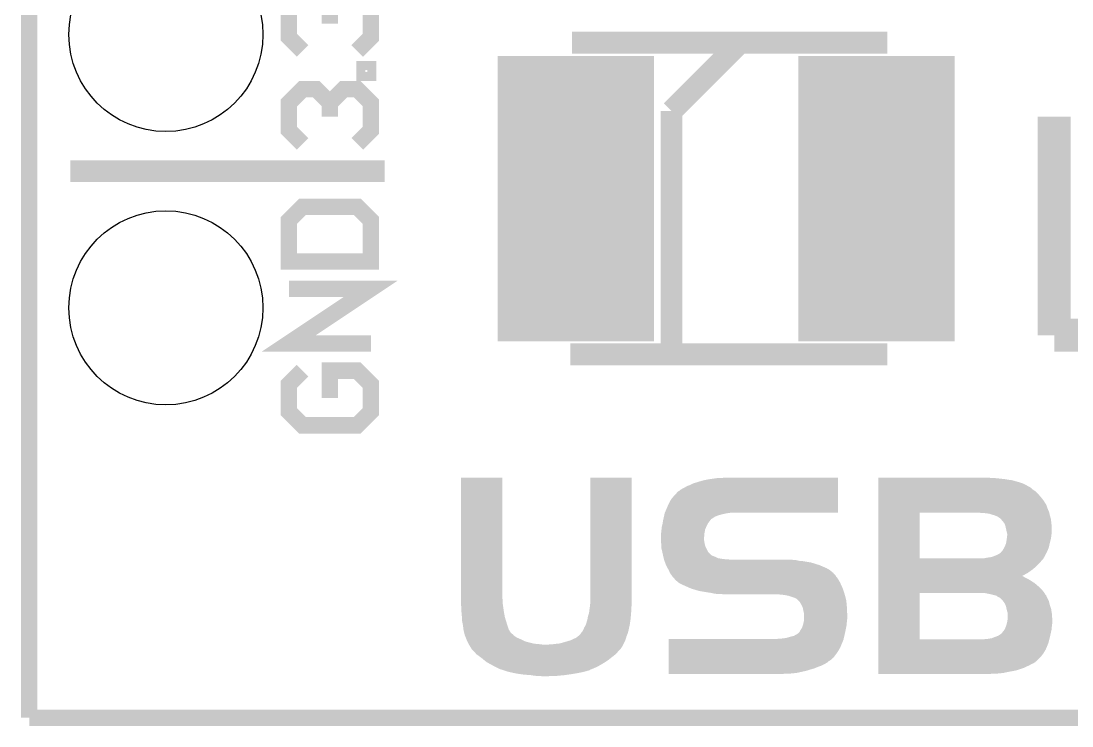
# Model space of a CAD drawing. Extents: x -1.3 to 24.2, y -3.9 to 32.8.
# Drawn here: x -1.35 to 8.42, y -3.89 to 2.67 of the extents above; entities that cross this region are included whole.
import ezdxf

# ---------------------------------------------------------------- set-up
doc = ezdxf.new("R2010")
doc.units = 0
doc.layers.get('0').update_dxf_attribs({"linetype": 'CONTINUOUS'})
for name, color, linetype in [('USB_SPI_CLICK_V101_GKO', 9, 'CONTINUOUS'), ('USB_SPI_CLICK_V101_GTO', 11, 'CONTINUOUS'), ('USB_SPI_CLICK_V101_GTS', 8, 'CONTINUOUS')]:
    doc.layers.add(name, color=color, linetype=linetype)

# ---------------------------------------------------------------- blocks, each defined once
blk = doc.blocks.new('RECTANGLE_88')
blk.add_solid([(0.72644, 1.32588), (0.72644, -1.32588), (-0.72644, 1.32588), (-0.72644, -1.32588)])
blk = doc.blocks.new('ROUND_94')
blk.add_circle((0, 0), 0.9017)

msp = doc.modelspace()

# ---------------------------------------------------------------- linework, layer by layer
at = {"layer": 'USB_SPI_CLICK_V101_GKO', "const_width": 0.1524}
for points in [[(-1.27, -3.81), (-1.27, 31.73984)], [(-1.27, -3.81), (21.59, -3.81), (24.13, -1.27)]]:
    msp.add_lwpolyline(points, dxfattribs=at)
at = {"layer": 'USB_SPI_CLICK_V101_GTO'}
for points, const_width in [([(1.27, 2.3876), (1.143, 2.5146), (1.143, 2.7686), (1.27, 2.8956), (1.397, 2.8956), (1.524, 2.7686), (1.524, 2.6416), (1.524, 2.7686), (1.651, 2.8956), (1.778, 2.8956), (1.905, 2.7686), (1.905, 2.5146), (1.778, 2.3876)], 0.1524), ([(3.77444, 2.4638), (6.7056, 2.4638)], 0.2032), ([(4.699, 1.8288), (5.334, 2.4638)], 0.2032), ([(1.905, 2.159), (1.82118, 2.159), (1.82118, 2.24282), (1.905, 2.24282), (1.905, 2.159)], 0.1016), ([(1.27, 1.524), (1.143, 1.651), (1.143, 1.905), (1.27, 2.032), (1.397, 2.032), (1.524, 1.905), (1.524, 1.778), (1.524, 1.905), (1.651, 2.032), (1.778, 2.032), (1.905, 1.905), (1.905, 1.651), (1.778, 1.524)], 0.1524), ([(4.699, -0.4318), (4.699, 1.8288)], 0.2032), ([(8.255, -0.254), (8.255, 1.778)], 0.3048), ([(-0.889, 1.27), (2.032, 1.27)], 0.2032), ([(1.143, 0.4318), (1.905, 0.4318), (1.905, 0.8128), (1.778, 0.9398), (1.27, 0.9398), (1.143, 0.8128), (1.143, 0.4318)], 0.1524), ([(1.905, -0.3302), (1.143, -0.3302), (1.905, 0.1778), (1.143, 0.1778)], 0.1524), ([(8.255, -0.254), (12.065, -0.254)], 0.3048), ([(3.7592, -0.4318), (6.7056, -0.4318)], 0.2032), ([(1.27, -0.5842), (1.143, -0.7112), (1.143, -0.9652), (1.27, -1.0922), (1.778, -1.0922), (1.905, -0.9652), (1.905, -0.7112), (1.778, -0.5842), (1.524, -0.5842), (1.524, -0.8382)], 0.1524)]:
    msp.add_lwpolyline(points, dxfattribs=dict(at, const_width=const_width))
for points in [[(2.7432, -2.69748), (2.74322, -1.577362), (3.12674, -2.69748), (3.12674, -1.577362)], [(2.74322, -1.577362), (2.743222, -1.57734), (3.12674, -1.577362), (2.743222, -1.57734)], [(3.94462, -2.68478), (3.94464, -1.577362), (4.32816, -2.68478), (4.32816, -1.577362)], [(3.94464, -1.577362), (3.944642, -1.57734), (4.32816, -1.577362), (3.944642, -1.57734)], [(4.818378, -1.67132), (4.84378, -1.65608), (6.245852, -1.67132), (6.245854, -1.65608)], [(4.84378, -1.65608), (4.87172, -1.64592), (6.245854, -1.65608), (6.245854, -1.64592)], [(4.87172, -1.64592), (4.902202, -1.630678), (6.245854, -1.64592), (6.245856, -1.630678)], [(4.902202, -1.630678), (4.93776, -1.62052), (6.245856, -1.630678), (6.245856, -1.62052)], [(4.93776, -1.62052), (4.9784, -1.60782), (6.245856, -1.62052), (6.245856, -1.60782)], [(4.9784, -1.60782), (5.02158, -1.59766), (6.245856, -1.60782), (6.245858, -1.59766)], [(5.02158, -1.59766), (5.0673, -1.59004), (6.245858, -1.59766), (6.245858, -1.59004)], [(5.0673, -1.59004), (5.12318, -1.58242), (6.245858, -1.59004), (6.245858, -1.58242)], [(5.12318, -1.58242), (5.17906, -1.57988), (6.245858, -1.58242), (6.245858, -1.57988)], [(5.17906, -1.57988), (5.236974, -1.577362), (6.245858, -1.57988), (6.24586, -1.577362)], [(5.236974, -1.577362), (5.23748, -1.57734), (6.24586, -1.577362), (5.23748, -1.57734)], [(6.6218, -1.57988), (6.621802, -1.57734), (7.6581, -1.57988), (7.62, -1.57734)], [(6.6218, -1.58242), (6.6218, -1.57988), (7.70636, -1.58242), (7.6581, -1.57988)], [(6.6218, -1.5875), (6.6218, -1.58242), (7.75462, -1.5875), (7.70636, -1.58242)], [(6.6218, -1.59258), (6.6218, -1.5875), (7.80034, -1.59258), (7.75462, -1.5875)], [(6.6218, -1.6002), (6.6218, -1.59258), (7.846062, -1.6002), (7.80034, -1.59258)], [(6.6218, -1.60274), (6.6218, -1.6002), (7.86384, -1.60274), (7.851142, -1.6002)], [(6.6218, -1.60782), (6.6218, -1.60274), (7.884158, -1.60782), (7.86384, -1.60274)], [(6.6218, -1.61544), (6.6218, -1.60782), (7.90956, -1.61544), (7.884158, -1.60782)], [(6.6218, -1.62306), (6.6218, -1.61544), (7.9375, -1.62306), (7.90956, -1.61544)], [(6.6218, -1.63322), (6.6218, -1.62306), (7.96544, -1.63322), (7.9375, -1.62306)], [(6.6218, -1.64846), (6.6218, -1.63322), (7.99592, -1.64846), (7.96544, -1.63322)], [(6.6218, -1.6637), (6.6218, -1.64846), (8.02386, -1.6637), (7.99592, -1.64846)], [(4.701542, -1.770378), (4.752342, -1.714496), (6.245846, -1.770378), (6.24585, -1.714496)], [(4.752342, -1.714496), (4.754886, -1.709418), (6.24585, -1.714496), (6.24585, -1.709418)], [(4.754886, -1.709418), (4.77012, -1.701798), (6.24585, -1.709418), (6.24585, -1.701798)], [(4.77012, -1.701798), (4.780282, -1.691638), (6.24585, -1.701798), (6.245852, -1.691638)], [(4.780282, -1.691638), (4.79806, -1.68148), (6.245852, -1.691638), (6.245852, -1.68148)], [(4.79806, -1.68148), (4.818378, -1.67132), (6.245852, -1.68148), (6.245852, -1.67132)], [(6.621798, -1.757678), (6.6218, -1.72974), (8.130538, -1.757678), (8.10514, -1.72974)], [(6.621798, -1.7907), (6.621798, -1.757678), (8.15594, -1.7907), (8.130538, -1.757678)], [(6.6218, -1.666242), (6.6218, -1.6637), (8.02894, -1.666242), (8.02386, -1.6637)], [(6.6218, -1.67386), (6.6218, -1.666242), (8.0391, -1.67386), (8.02894, -1.666242)], [(6.6218, -1.6891), (6.6218, -1.67386), (8.05688, -1.6891), (8.0391, -1.67386)], [(6.6218, -1.704342), (6.6218, -1.6891), (8.079742, -1.704342), (8.05688, -1.6891)], [(6.6218, -1.72974), (6.6218, -1.704342), (8.10514, -1.72974), (8.079742, -1.704342)], [(4.637678, -1.90246), (4.66598, -1.83642), (6.245838, -1.90246), (6.245842, -1.83642)], [(4.66598, -1.83642), (4.68122, -1.8034), (6.245842, -1.83642), (6.245844, -1.8034)], [(4.68122, -1.8034), (4.701542, -1.770378), (6.245844, -1.8034), (6.245846, -1.770378)], [(6.621798, -1.826262), (6.621798, -1.7907), (8.1788, -1.826262), (8.15594, -1.7907)], [(6.621798, -1.83134), (6.621798, -1.826262), (8.18134, -1.83134), (8.1788, -1.826262)], [(6.621798, -1.844038), (6.621798, -1.83134), (8.18642, -1.844038), (8.18134, -1.83134)], [(6.621798, -1.8669), (6.621798, -1.844038), (8.19404, -1.8669), (8.18642, -1.844038)], [(4.623646, -1.96088), (4.628162, -1.940562), (5.072378, -1.96088), (5.102858, -1.940562)], [(4.628162, -1.940562), (4.630984, -1.927862), (5.102858, -1.940562), (5.135878, -1.927862)], [(4.630984, -1.927862), (4.633242, -1.9177), (5.135878, -1.927862), (5.17398, -1.9177)], [(4.633242, -1.9177), (4.634936, -1.91008), (5.17398, -1.9177), (5.20954, -1.91008)], [(4.634936, -1.91008), (4.635502, -1.907538), (5.20954, -1.91008), (5.226062, -1.907538)], [(4.635502, -1.907538), (4.636588, -1.905), (5.226062, -1.907538), (5.24256, -1.905)], [(4.636588, -1.905), (4.637678, -1.90246), (5.24256, -1.905), (5.26796, -1.90246)], [(6.621792, -2.329158), (6.621798, -1.905), (7.00532, -2.329158), (7.005342, -1.905)], [(6.621798, -1.894842), (6.621798, -1.8669), (8.20674, -1.894842), (8.19404, -1.8669)], [(6.621798, -1.905), (6.621798, -1.894842), (8.209086, -1.905), (8.20674, -1.894842)], [(7.6073, -1.90754), (7.56412, -1.905), (8.209672, -1.90754), (8.209086, -1.905)], [(7.647942, -1.91262), (7.6073, -1.90754), (8.210844, -1.91262), (8.209672, -1.90754)], [(7.68096, -1.92278), (7.647942, -1.91262), (8.213188, -1.92278), (8.210844, -1.91262)], [(7.697896, -1.92786), (7.68096, -1.92278), (8.21436, -1.92786), (8.213188, -1.92278)], [(7.706362, -1.9304), (7.697896, -1.92786), (8.215086, -1.9304), (8.21436, -1.92786)], [(7.729222, -1.940562), (7.706362, -1.9304), (8.21799, -1.940562), (8.215086, -1.9304)], [(7.752082, -1.955802), (7.729222, -1.940562), (8.222344, -1.955802), (8.21799, -1.940562)], [(4.605866, -2.059942), (4.60756, -2.03962), (5.01142, -2.059942), (5.019886, -2.03962)], [(4.60756, -2.03962), (4.6101, -2.02946), (5.019886, -2.03962), (5.02412, -2.02946)], [(4.6101, -2.02946), (4.61518, -2.00914), (5.02412, -2.02946), (5.03428, -2.00914)], [(4.61518, -2.00914), (4.61596, -2.004062), (5.03428, -2.00914), (5.03682, -2.004062)], [(4.61596, -2.004062), (4.618696, -1.98628), (5.03682, -2.004062), (5.04952, -1.98628)], [(4.618696, -1.98628), (4.62026, -1.97612), (5.04952, -1.98628), (5.057648, -1.97612)], [(4.62026, -1.97612), (4.620824, -1.97358), (5.057648, -1.97612), (5.05968, -1.97358)], [(4.620824, -1.97358), (4.62308, -1.963424), (5.05968, -1.97358), (5.0673, -1.963424)], [(4.62308, -1.963424), (4.623646, -1.96088), (5.0673, -1.963424), (5.072378, -1.96088)], [(7.75462, -1.95834), (7.752082, -1.955802), (8.22307, -1.95834), (8.222344, -1.955802)], [(7.759138, -1.963422), (7.75462, -1.95834), (8.22452, -1.963422), (8.22307, -1.95834)], [(7.774938, -1.981198), (7.759138, -1.963422), (8.226496, -1.981198), (8.22452, -1.963422)], [(7.79272, -2.004062), (7.774938, -1.981198), (8.229036, -2.004062), (8.226496, -1.981198)], [(7.794568, -2.00914), (7.79272, -2.004062), (8.2296, -2.00914), (8.229036, -2.004062)], [(7.80288, -2.032002), (7.794568, -2.00914), (8.230872, -2.032002), (8.2296, -2.00914)], [(7.807452, -2.054858), (7.80288, -2.032002), (8.23214, -2.054858), (8.230872, -2.032002)], [(4.59994, -2.11074), (4.60121, -2.10058), (5.003164, -2.11074), (5.0038, -2.10058)], [(4.59994, -2.138682), (4.59994, -2.11074), (5.001418, -2.138682), (5.003164, -2.11074)], [(4.600074, -2.141218), (4.59994, -2.138682), (5.00126, -2.141218), (5.001418, -2.138682)], [(4.60101, -2.159), (4.600074, -2.141218), (5.00126, -2.159), (5.00126, -2.141218)], [(4.60121, -2.10058), (4.60502, -2.0701), (5.0038, -2.10058), (5.009514, -2.0701)], [(4.60502, -2.0701), (4.605866, -2.059942), (5.009514, -2.0701), (5.01142, -2.059942)], [(7.80796, -2.0574), (7.807452, -2.054858), (8.23214, -2.0574), (8.23214, -2.054858)], [(7.81304, -2.08026), (7.80796, -2.0574), (8.23214, -2.08026), (8.23214, -2.0574)], [(7.81812, -2.100582), (7.81304, -2.08026), (8.230292, -2.100582), (8.23214, -2.08026)], [(7.81304, -2.15646), (7.814626, -2.14376), (8.221344, -2.15646), (8.22452, -2.14376)], [(7.814626, -2.14376), (7.81812, -2.11582), (8.22452, -2.14376), (8.22851, -2.11582)], [(7.81812, -2.1082), (7.81812, -2.100582), (8.2296, -2.1082), (8.230292, -2.100582)], [(7.81812, -2.11582), (7.81812, -2.1082), (8.22851, -2.11582), (8.2296, -2.1082)], [(4.601946, -2.176778), (4.60101, -2.159), (5.0038, -2.176778), (5.00126, -2.159)], [(4.60315, -2.19964), (4.601946, -2.176778), (5.00888, -2.19964), (5.0038, -2.176778)], [(4.604218, -2.219962), (4.60315, -2.19964), (5.01396, -2.219962), (5.00888, -2.19964)], [(4.60502, -2.2352), (4.604218, -2.219962), (5.02158, -2.2352), (5.01396, -2.219962)], [(4.613388, -2.27076), (4.60502, -2.2352), (5.039362, -2.27076), (5.02158, -2.2352)], [(7.774938, -2.25552), (7.7851, -2.23774), (8.193086, -2.25552), (8.200864, -2.23774)], [(7.7851, -2.23774), (7.789332, -2.230122), (8.200864, -2.23774), (8.204198, -2.230122)], [(7.789332, -2.230122), (7.7978, -2.214882), (8.204198, -2.230122), (8.207584, -2.214882)], [(7.7978, -2.214882), (7.807958, -2.18694), (8.207584, -2.214882), (8.213794, -2.18694)], [(7.807958, -2.18694), (7.80838, -2.1844), (8.213794, -2.18694), (8.21436, -2.1844)], [(7.80838, -2.1844), (7.81304, -2.15646), (8.21436, -2.1844), (8.221344, -2.15646)], [(4.61518, -2.27838), (4.613388, -2.27076), (5.046982, -2.27838), (5.039362, -2.27076)], [(4.618446, -2.29362), (4.61518, -2.27838), (5.062222, -2.29362), (5.046982, -2.27838)], [(4.62008, -2.30124), (4.618446, -2.29362), (5.07238, -2.30124), (5.062222, -2.29362)], [(4.621168, -2.30632), (4.62008, -2.30124), (5.08508, -2.30632), (5.07238, -2.30124)], [(4.6228, -2.31394), (4.621168, -2.30632), (5.1054, -2.31394), (5.08508, -2.30632)], [(4.6228, -2.313942), (4.6228, -2.31394), (5.105406, -2.313942), (5.1054, -2.31394)], [(4.626188, -2.32664), (4.6228, -2.313942), (5.130802, -2.32664), (5.105406, -2.313942)], [(4.627542, -2.33172), (4.626188, -2.32664), (5.16128, -2.33172), (5.130802, -2.32664)], [(4.628896, -2.3368), (4.627542, -2.33172), (5.19938, -2.3368), (5.16128, -2.33172)], [(4.629574, -2.33934), (4.628896, -2.3368), (5.240018, -2.33934), (5.19938, -2.3368)], [(4.630252, -2.34188), (4.629574, -2.33934), (5.798822, -2.34188), (5.7785, -2.33934)], [(4.630928, -2.34442), (4.630252, -2.34188), (5.854702, -2.34442), (5.82422, -2.34188)], [(6.621792, -2.32918), (6.621792, -2.329158), (7.584438, -2.32918), (7.00532, -2.329158)], [(6.621792, -2.331722), (6.621792, -2.32918), (8.1534, -2.331722), (8.154924, -2.32918)], [(6.621792, -2.35204), (6.621792, -2.331722), (8.13562, -2.35204), (8.1534, -2.331722)], [(7.584438, -2.32918), (7.607302, -2.32664), (8.154924, -2.32918), (8.156448, -2.32664)], [(7.607302, -2.32664), (7.63524, -2.32156), (8.156448, -2.32664), (8.159494, -2.32156)], [(7.63524, -2.32156), (7.651762, -2.319018), (8.159494, -2.32156), (8.16102, -2.319018)], [(7.651762, -2.319018), (7.66826, -2.31648), (8.16102, -2.319018), (8.162288, -2.31648)], [(7.66826, -2.31648), (7.67588, -2.31394), (8.162288, -2.31648), (8.16356, -2.31394)], [(7.67588, -2.31394), (7.69874, -2.30632), (8.16356, -2.31394), (8.167594, -2.30632)], [(7.69874, -2.30632), (7.72922, -2.29362), (8.167594, -2.30632), (8.174316, -2.29362)], [(7.72922, -2.29362), (7.754618, -2.278382), (8.174316, -2.29362), (8.182384, -2.278382)], [(7.754618, -2.278382), (7.757158, -2.275842), (8.182384, -2.278382), (8.183728, -2.275842)], [(7.757158, -2.275842), (7.760546, -2.27076), (8.183728, -2.275842), (8.18642, -2.27076)], [(7.760546, -2.27076), (7.76224, -2.26822), (8.18642, -2.27076), (8.18753, -2.26822)], [(7.76224, -2.26822), (7.774938, -2.25552), (8.18753, -2.26822), (8.193086, -2.25552)], [(4.63296, -2.35204), (4.630928, -2.34442), (5.89026, -2.35204), (5.854702, -2.34442)], [(4.633938, -2.35458), (4.63296, -2.35204), (5.92328, -2.35458), (5.89026, -2.35204)], [(4.638822, -2.36728), (4.633938, -2.35458), (5.996942, -2.36728), (5.92328, -2.35458)], [(4.64566, -2.38506), (4.638822, -2.36728), (6.054234, -2.38506), (5.996942, -2.36728)], [(4.64797, -2.39014), (4.64566, -2.38506), (6.070602, -2.39014), (6.054234, -2.38506)], [(4.65836, -2.412998), (4.64797, -2.39014), (6.123936, -2.412998), (6.070602, -2.39014)], [(4.662934, -2.42062), (4.65836, -2.412998), (6.14172, -2.42062), (6.123936, -2.412998)], [(4.6736, -2.438398), (4.662934, -2.42062), (6.172196, -2.438398), (6.14172, -2.42062)], [(4.673602, -2.438402), (4.6736, -2.438398), (6.172202, -2.438402), (6.172196, -2.438398)], [(4.682746, -2.46126), (4.673602, -2.438402), (6.197606, -2.46126), (6.172202, -2.438402)], [(6.62179, -2.43332), (6.621792, -2.40538), (8.0518, -2.43332), (8.08482, -2.40538)], [(6.62179, -2.463802), (6.62179, -2.43332), (8.00862, -2.463802), (8.0518, -2.43332)], [(6.621792, -2.37744), (6.621792, -2.35204), (8.11276, -2.37744), (8.13562, -2.35204)], [(6.621792, -2.40538), (6.621792, -2.37744), (8.08482, -2.40538), (8.11276, -2.37744)], [(4.68275, -2.461274), (4.682746, -2.46126), (6.200146, -2.461274), (6.197606, -2.46126)], [(4.68376, -2.4638), (4.68275, -2.461274), (6.201412, -2.4638), (6.200146, -2.461274)], [(4.685666, -2.46634), (4.68376, -2.4638), (6.202682, -2.46634), (6.201412, -2.4638)], [(4.699, -2.48412), (4.685666, -2.46634), (6.220462, -2.48412), (6.202682, -2.46634)], [(4.699002, -2.484122), (4.699, -2.48412), (6.220462, -2.484122), (6.220462, -2.48412)], [(4.707468, -2.49682), (4.699002, -2.484122), (6.22808, -2.49682), (6.220462, -2.484122)], [(4.70916, -2.49936), (4.707468, -2.49682), (6.230198, -2.49936), (6.22808, -2.49682)], [(4.721858, -2.51206), (4.70916, -2.49936), (6.24078, -2.51206), (6.230198, -2.49936)], [(4.72186, -2.512062), (4.721858, -2.51206), (6.24078, -2.512062), (6.24078, -2.51206)], [(4.7371, -2.532376), (4.72186, -2.512062), (6.253476, -2.532376), (6.24078, -2.512062)], [(4.737108, -2.53238), (4.7371, -2.532376), (6.253478, -2.53238), (6.253476, -2.532376)], [(4.742176, -2.534918), (4.737108, -2.53238), (6.25489, -2.534918), (6.253478, -2.53238)], [(4.744722, -2.537462), (4.742176, -2.534918), (6.256302, -2.537462), (6.25489, -2.534918)], [(4.766454, -2.55524), (4.744722, -2.537462), (6.26618, -2.55524), (6.256302, -2.537462)], [(6.62179, -2.49174), (6.62179, -2.463802), (7.957906, -2.49174), (8.00862, -2.463802)], [(6.62179, -2.491746), (6.62179, -2.49174), (7.960366, -2.491746), (7.957906, -2.49174)], [(6.62179, -2.494282), (6.62179, -2.491746), (7.962902, -2.494282), (7.960366, -2.491746)], [(6.62179, -2.50444), (6.62179, -2.494282), (7.98068, -2.50444), (7.962902, -2.494282)], [(6.62179, -2.51714), (6.62179, -2.50444), (8.006078, -2.51714), (7.98068, -2.50444)], [(6.62179, -2.53492), (6.62179, -2.51714), (8.03656, -2.53492), (8.006078, -2.51714)], [(6.62179, -2.55778), (6.62179, -2.53492), (8.07212, -2.55778), (8.03656, -2.53492)], [(4.77266, -2.560318), (4.766454, -2.55524), (6.26849, -2.560318), (6.26618, -2.55524)], [(4.80568, -2.57556), (4.77266, -2.560318), (6.275418, -2.57556), (6.26849, -2.560318)], [(4.879338, -2.60858), (4.80568, -2.57556), (6.290426, -2.60858), (6.275418, -2.57556)], [(4.887812, -2.611122), (4.879338, -2.60858), (6.29158, -2.611122), (6.290426, -2.60858)], [(4.955538, -2.63144), (4.887812, -2.611122), (6.298354, -2.63144), (6.29158, -2.611122)], [(5.0165, -2.6416), (4.955538, -2.63144), (6.30174, -2.6416), (6.298354, -2.63144)], [(6.621788, -2.58572), (6.62179, -2.55778), (8.10514, -2.58572), (8.07212, -2.55778)], [(6.621788, -2.616202), (6.621788, -2.58572), (8.138162, -2.616202), (8.10514, -2.58572)], [(6.621788, -2.64922), (6.621788, -2.616202), (8.164104, -2.64922), (8.138162, -2.616202)], [(2.7432, -2.715262), (2.7432, -2.69748), (3.12928, -2.715262), (3.12674, -2.69748)], [(2.7432, -2.73558), (2.7432, -2.715262), (3.12928, -2.73558), (3.12928, -2.715262)], [(3.942784, -2.75082), (3.94462, -2.717802), (4.32816, -2.75082), (4.32816, -2.717802)], [(3.94462, -2.717802), (3.94462, -2.68478), (4.32816, -2.717802), (4.32816, -2.68478)], [(5.03174, -2.64414), (5.0165, -2.6416), (6.302466, -2.64414), (6.30174, -2.6416)], [(5.06476, -2.64922), (5.03174, -2.64414), (6.303918, -2.64922), (6.302466, -2.64414)], [(5.10032, -2.65684), (5.06476, -2.64922), (6.306096, -2.65684), (6.303918, -2.64922)], [(5.12826, -2.65938), (5.10032, -2.65684), (6.30682, -2.65938), (6.306096, -2.65684)], [(5.17652, -2.66192), (5.156198, -2.65938), (6.307546, -2.66192), (6.30682, -2.65938)], [(5.70992, -2.66446), (5.65912, -2.66192), (6.308272, -2.66446), (6.307546, -2.66192)], [(5.7531, -2.66954), (5.70992, -2.66446), (6.309724, -2.66954), (6.308272, -2.66446)], [(5.791198, -2.67716), (5.7531, -2.66954), (6.3119, -2.67716), (6.309724, -2.66954)], [(5.81914, -2.68732), (5.791198, -2.67716), (6.31444, -2.68732), (6.3119, -2.67716)], [(5.842, -2.69494), (5.81914, -2.68732), (6.316346, -2.69494), (6.31444, -2.68732)], [(5.859776, -2.702558), (5.842, -2.69494), (6.31825, -2.702558), (6.316346, -2.69494)], [(5.875022, -2.717802), (5.859776, -2.702558), (6.32206, -2.717802), (6.31825, -2.702558)], [(5.890258, -2.733038), (5.875022, -2.717802), (6.323854, -2.733038), (6.32206, -2.717802)], [(5.9055, -2.758442), (5.890258, -2.733038), (6.326842, -2.758442), (6.323854, -2.733038)], [(6.621782, -3.080998), (6.621788, -2.64922), (7.00532, -3.080998), (7.005342, -2.64922)], [(7.614922, -2.65176), (7.5692, -2.64922), (8.1661, -2.65176), (8.164104, -2.64922)], [(7.614932, -2.651762), (7.614922, -2.65176), (8.1661, -2.651762), (8.1661, -2.65176)], [(7.65302, -2.65938), (7.614932, -2.651762), (8.168644, -2.65938), (8.1661, -2.651762)], [(7.65303, -2.659382), (7.65302, -2.65938), (8.168644, -2.659382), (8.168644, -2.65938)], [(7.68604, -2.667), (7.65303, -2.659382), (8.17626, -2.667), (8.168644, -2.659382)], [(7.696216, -2.669544), (7.68604, -2.667), (8.178802, -2.669544), (8.17626, -2.667)], [(7.716524, -2.674622), (7.696216, -2.669544), (8.18106, -2.674622), (8.178802, -2.669544)], [(7.734302, -2.68732), (7.716524, -2.674622), (8.186704, -2.68732), (8.18106, -2.674622)], [(7.74446, -2.6924), (7.734302, -2.68732), (8.18896, -2.6924), (8.186704, -2.68732)], [(7.749542, -2.694942), (7.74446, -2.6924), (8.190232, -2.694942), (8.18896, -2.6924)], [(7.757162, -2.700022), (7.749542, -2.694942), (8.192772, -2.700022), (8.190232, -2.694942)], [(7.7597, -2.70256), (7.757162, -2.700022), (8.194042, -2.70256), (8.192772, -2.700022)], [(7.777764, -2.722882), (7.7597, -2.70256), (8.204202, -2.722882), (8.194042, -2.70256)], [(7.78002, -2.72542), (7.777764, -2.722882), (8.20488, -2.72542), (8.204202, -2.722882)], [(7.7978, -2.750822), (7.78002, -2.72542), (8.211652, -2.750822), (8.20488, -2.72542)], [(2.7432, -2.75336), (2.7432, -2.73558), (3.131058, -2.75336), (3.12928, -2.73558)], [(2.743506, -2.76098), (2.7432, -2.75336), (3.13182, -2.76098), (3.131058, -2.75336)], [(2.74564, -2.81432), (2.743506, -2.76098), (3.13944, -2.81432), (3.13182, -2.76098)], [(2.74574, -2.81686), (2.74564, -2.81432), (3.139882, -2.81686), (3.13944, -2.81432)], [(2.75082, -2.8702), (2.74574, -2.81686), (3.149158, -2.8702), (3.139882, -2.81686)], [(3.93192, -2.837178), (3.937, -2.79908), (4.323346, -2.837178), (4.325352, -2.79908)], [(3.937, -2.79908), (3.937724, -2.794), (4.325352, -2.79908), (4.32562, -2.794)], [(3.937724, -2.794), (3.94208, -2.76352), (4.32562, -2.794), (4.327412, -2.76352)], [(3.94208, -2.76352), (3.942784, -2.75082), (4.327412, -2.76352), (4.32816, -2.75082)], [(5.90677, -2.76098), (5.9055, -2.758442), (6.32714, -2.76098), (6.326842, -2.758442)], [(5.918198, -2.783838), (5.90677, -2.76098), (6.328344, -2.783838), (6.32714, -2.76098)], [(5.92282, -2.80924), (5.918198, -2.783838), (6.32968, -2.80924), (6.328344, -2.783838)], [(5.92328, -2.81178), (5.92282, -2.80924), (6.329808, -2.81178), (6.32968, -2.80924)], [(5.92836, -2.834642), (5.92328, -2.81178), (6.330952, -2.834642), (6.329808, -2.81178)], [(7.801494, -2.76098), (7.7978, -2.750822), (8.21436, -2.76098), (8.211652, -2.750822)], [(7.80796, -2.778762), (7.801494, -2.76098), (8.219918, -2.778762), (8.21436, -2.76098)], [(7.812534, -2.801622), (7.80796, -2.778762), (8.22706, -2.801622), (8.219918, -2.778762)], [(7.81304, -2.80416), (7.812534, -2.801622), (8.227442, -2.80416), (8.22706, -2.801622)], [(7.82066, -2.829562), (7.81304, -2.80416), (8.231252, -2.829562), (8.227442, -2.80416)], [(7.8232, -2.849882), (7.82066, -2.829562), (8.2343, -2.849882), (8.231252, -2.829562)], [(2.750962, -2.872742), (2.75082, -2.8702), (3.1496, -2.872742), (3.149158, -2.8702)], [(2.75336, -2.91592), (2.750962, -2.872742), (3.162742, -2.91592), (3.1496, -2.872742)], [(2.756626, -2.93116), (2.75336, -2.91592), (3.16738, -2.93116), (3.162742, -2.91592)], [(3.902204, -2.946398), (3.91668, -2.89814), (4.31038, -2.946398), (4.317618, -2.89814)], [(3.91668, -2.89814), (3.91714, -2.8956), (4.317618, -2.89814), (4.318, -2.8956)], [(3.91714, -2.8956), (3.92176, -2.870198), (4.318, -2.8956), (4.320418, -2.870198)], [(3.92176, -2.870198), (3.930356, -2.84226), (4.320418, -2.870198), (4.32308, -2.84226)], [(3.930356, -2.84226), (3.93192, -2.837178), (4.32308, -2.84226), (4.323346, -2.837178)], [(5.92074, -2.946398), (5.92836, -2.91338), (6.325362, -2.946398), (6.328662, -2.91338)], [(5.9309, -2.85242), (5.92836, -2.834642), (6.33184, -2.85242), (6.330952, -2.834642)], [(5.92836, -2.91338), (5.928994, -2.903218), (6.328662, -2.91338), (6.32968, -2.903218)], [(5.928994, -2.903218), (5.929946, -2.887982), (6.32968, -2.903218), (6.33222, -2.887982)], [(5.929946, -2.887982), (5.9309, -2.872742), (6.33222, -2.887982), (6.33222, -2.872742)], [(5.9309, -2.86004), (5.9309, -2.85242), (6.33222, -2.86004), (6.33184, -2.85242)], [(5.9309, -2.872742), (5.9309, -2.86004), (6.33222, -2.872742), (6.33222, -2.86004)], [(7.815214, -2.93116), (7.82066, -2.905762), (8.23722, -2.93116), (8.23722, -2.905762)], [(7.82066, -2.90576), (7.8232, -2.86766), (8.23722, -2.90576), (8.235406, -2.86766)], [(7.82066, -2.905762), (7.82066, -2.90576), (8.23722, -2.905762), (8.23722, -2.90576)], [(7.8232, -2.852422), (7.8232, -2.849882), (8.23468, -2.852422), (8.2343, -2.849882)], [(7.8232, -2.86766), (7.8232, -2.852422), (8.235406, -2.86766), (8.23468, -2.852422)], [(2.76098, -2.95148), (2.756626, -2.93116), (3.173846, -2.95148), (3.16738, -2.93116)], [(2.76352, -2.976882), (2.76098, -2.95148), (3.181928, -2.976882), (3.173846, -2.95148)], [(2.765214, -2.987042), (2.76352, -2.976882), (3.18516, -2.987042), (3.181928, -2.976882)], [(2.76606, -2.992118), (2.765214, -2.987042), (3.188206, -2.992118), (3.18516, -2.987042)], [(2.76606, -2.997198), (2.76606, -2.992118), (3.191256, -2.997198), (3.188206, -2.992118)], [(2.769872, -3.012442), (2.76606, -2.997198), (3.200402, -3.012442), (3.191256, -2.997198)], [(2.774316, -3.030222), (2.769872, -3.012442), (3.218184, -3.030222), (3.200402, -3.012442)], [(3.853182, -3.030216), (3.85572, -3.02514), (4.29006, -3.030216), (4.29151, -3.02514)], [(3.85572, -3.02514), (3.865878, -3.01244), (4.29151, -3.02514), (4.29514, -3.01244)], [(3.865878, -3.01244), (3.87604, -2.999738), (4.29514, -3.01244), (4.299372, -2.999738)], [(3.87604, -2.999738), (3.877054, -2.997202), (4.299372, -2.999738), (4.300218, -2.997202)], [(3.877054, -2.997202), (3.879086, -2.992122), (4.300218, -2.997202), (4.30022, -2.992122)], [(3.879086, -2.992122), (3.88112, -2.98704), (4.30022, -2.992122), (4.301348, -2.98704)], [(3.88112, -2.98704), (3.888742, -2.96926), (4.301348, -2.98704), (4.3053, -2.96926)], [(3.888742, -2.96926), (3.901442, -2.94894), (4.3053, -2.96926), (4.309814, -2.94894)], [(3.901442, -2.94894), (3.902204, -2.946398), (4.309814, -2.94894), (4.31038, -2.946398)], [(5.8674, -3.03022), (5.875022, -3.025138), (6.308968, -3.03022), (6.31014, -3.025138)], [(5.875022, -3.025138), (5.88264, -3.01752), (6.31014, -3.025138), (6.3119, -3.01752)], [(5.88264, -3.01752), (5.887722, -3.012438), (6.3119, -3.01752), (6.312916, -3.012438)], [(5.887722, -3.012438), (5.89788, -2.99466), (6.312916, -3.012438), (6.316472, -2.99466)], [(5.89788, -2.99466), (5.91058, -2.97434), (6.316472, -2.99466), (6.320536, -2.97434)], [(5.91058, -2.97434), (5.917968, -2.95402), (6.320536, -2.97434), (6.3246, -2.95402)], [(5.917968, -2.95402), (5.92074, -2.946398), (6.3246, -2.95402), (6.325362, -2.946398)], [(7.762238, -3.027682), (7.769858, -3.022602), (8.222094, -3.027682), (8.223248, -3.022602)], [(7.769858, -3.022602), (7.78002, -3.00736), (8.223248, -3.022602), (8.226712, -3.00736)], [(7.78002, -3.00736), (7.7906, -2.99466), (8.226712, -3.00736), (8.2296, -2.99466)], [(7.7906, -2.99466), (7.792718, -2.99212), (8.2296, -2.99466), (8.229854, -2.99212)], [(7.792718, -2.99212), (7.802878, -2.96926), (8.229854, -2.99212), (8.23214, -2.96926)], [(7.802878, -2.96926), (7.80288, -2.969258), (8.23214, -2.96926), (8.23214, -2.969258)], [(7.80288, -2.969258), (7.810266, -2.94894), (8.23214, -2.969258), (8.23468, -2.94894)], [(7.810266, -2.94894), (7.813038, -2.94132), (8.23468, -2.94894), (8.235768, -2.94132)], [(7.813038, -2.94132), (7.815214, -2.93116), (8.235768, -2.94132), (8.23722, -2.93116)], [(2.774952, -3.032764), (2.774316, -3.030222), (3.223262, -3.032764), (3.218184, -3.030222)], [(2.77622, -3.037838), (2.774952, -3.032764), (3.227322, -3.037838), (3.223262, -3.032764)], [(2.779154, -3.045462), (2.77622, -3.037838), (3.233422, -3.045462), (3.227322, -3.037838)], [(2.78599, -3.06324), (2.779154, -3.045462), (3.25882, -3.06324), (3.233422, -3.045462)], [(2.78892, -3.07086), (2.78599, -3.06324), (3.2766, -3.07086), (3.25882, -3.06324)], [(2.792096, -3.07848), (2.78892, -3.07086), (3.29438, -3.07848), (3.2766, -3.07086)], [(2.800564, -3.098802), (2.792096, -3.07848), (3.335022, -3.098802), (3.29438, -3.07848)], [(2.80162, -3.10134), (2.800564, -3.098802), (3.343484, -3.10134), (3.335022, -3.098802)], [(2.804162, -3.10642), (2.80162, -3.10134), (3.36042, -3.10642), (3.343484, -3.10134)], [(2.807972, -3.11404), (2.804162, -3.10642), (3.39344, -3.11404), (3.36042, -3.10642)], [(2.811782, -3.12166), (2.807972, -3.11404), (3.423922, -3.12166), (3.39344, -3.11404)], [(2.813052, -3.1242), (2.811782, -3.12166), (3.45694, -3.1242), (3.423922, -3.12166)], [(2.814322, -3.12674), (2.813052, -3.1242), (3.477262, -3.12674), (3.45694, -3.1242)], [(3.59156, -3.12674), (3.61188, -3.1242), (4.251034, -3.12674), (4.25219, -3.1242)], [(3.61188, -3.1242), (3.660142, -3.11912), (4.25219, -3.1242), (4.2545, -3.11912)], [(3.660142, -3.11912), (3.71348, -3.10388), (4.2545, -3.11912), (4.26212, -3.10388)], [(3.71348, -3.10388), (3.76428, -3.08864), (4.26212, -3.10388), (4.26974, -3.08864)], [(3.76428, -3.08864), (3.81254, -3.065778), (4.26974, -3.08864), (4.276774, -3.065778)], [(3.81254, -3.065778), (3.825602, -3.055618), (4.276774, -3.065778), (4.2799, -3.055618)], [(3.825602, -3.055618), (3.8354, -3.047998), (4.2799, -3.055618), (4.282948, -3.047998)], [(3.8354, -3.047998), (3.853176, -3.030222), (4.282948, -3.047998), (4.29006, -3.030222)], [(3.853176, -3.030222), (3.853182, -3.030216), (4.29006, -3.030222), (4.29006, -3.030216)], [(4.673616, -3.152142), (4.67362, -3.083562), (6.26872, -3.152142), (6.296658, -3.083562)], [(4.67362, -3.083562), (4.673622, -3.07848), (6.296658, -3.083562), (6.29783, -3.07848)], [(5.65912, -3.07848), (5.6896, -3.07594), (6.29783, -3.07848), (6.298416, -3.07594)], [(5.6896, -3.07594), (5.72262, -3.0734), (6.298416, -3.07594), (6.299002, -3.0734)], [(5.72262, -3.0734), (5.763262, -3.06832), (6.299002, -3.0734), (6.300174, -3.06832)], [(5.763262, -3.06832), (5.79882, -3.05816), (6.300174, -3.06832), (6.30252, -3.05816)], [(5.79882, -3.05816), (5.836922, -3.048), (6.30252, -3.05816), (6.304864, -3.048)], [(5.836922, -3.048), (5.86486, -3.032758), (6.304864, -3.048), (6.308382, -3.032758)], [(5.86486, -3.032758), (5.8674, -3.03022), (6.308382, -3.032758), (6.308968, -3.03022)], [(6.621782, -3.08102), (6.621782, -3.080998), (7.592058, -3.08102), (7.00532, -3.080998)], [(6.621782, -3.114042), (6.621782, -3.08102), (8.201658, -3.114042), (8.209584, -3.08102)], [(6.621782, -3.175002), (6.621782, -3.114042), (8.17626, -3.175002), (8.201658, -3.114042)], [(7.592058, -3.08102), (7.61492, -3.07848), (8.209584, -3.08102), (8.210192, -3.07848)], [(7.61492, -3.07848), (7.642862, -3.07594), (8.210192, -3.07848), (8.210802, -3.07594)], [(7.642862, -3.07594), (7.673338, -3.07086), (8.210802, -3.07594), (8.212022, -3.07086)], [(7.673338, -3.07086), (7.70636, -3.05816), (8.212022, -3.07086), (8.21507, -3.05816)], [(7.70636, -3.05816), (7.727312, -3.05054), (8.21507, -3.05816), (8.2169, -3.05054)], [(7.727312, -3.05054), (7.734298, -3.048), (8.2169, -3.05054), (8.217476, -3.048)], [(7.734298, -3.048), (7.7597, -3.03022), (8.217476, -3.048), (8.221518, -3.03022)], [(7.7597, -3.03022), (7.762238, -3.027682), (8.221518, -3.03022), (8.222094, -3.027682)], [(2.81591, -3.12928), (2.814322, -3.12674), (3.497582, -3.12928), (3.477262, -3.12674)], [(2.82702, -3.14706), (2.81591, -3.12928), (4.241798, -3.14706), (4.24988, -3.12928)], [(2.837182, -3.164842), (2.82702, -3.14706), (4.228864, -3.164842), (4.241798, -3.14706)], [(2.84226, -3.17246), (2.837182, -3.164842), (4.223324, -3.17246), (4.228864, -3.164842)], [(2.8448, -3.175), (2.84226, -3.17246), (4.221478, -3.175), (4.223324, -3.17246)], [(2.863992, -3.19532), (2.8448, -3.175), (4.20116, -3.19532), (4.221478, -3.175)], [(2.885586, -3.218182), (2.863992, -3.19532), (4.180838, -3.218182), (4.20116, -3.19532)], [(2.88798, -3.220718), (2.885586, -3.218182), (4.17761, -3.220718), (4.180838, -3.218182)], [(2.922454, -3.24612), (2.88798, -3.220718), (4.14528, -3.24612), (4.17761, -3.220718)], [(3.558542, -3.12928), (3.573782, -3.12674), (4.24988, -3.12928), (4.251034, -3.12674)], [(4.67361, -3.24866), (4.673612, -3.21818), (6.20522, -3.24866), (6.22808, -3.21818)], [(4.673612, -3.21818), (4.673614, -3.185162), (6.22808, -3.21818), (6.250938, -3.185162)], [(4.673614, -3.185162), (4.673616, -3.152142), (6.250938, -3.185162), (6.26872, -3.152142)], [(6.621782, -3.205482), (6.621782, -3.175002), (8.15848, -3.205482), (8.17626, -3.175002)], [(6.621782, -3.23342), (6.621782, -3.205482), (8.138158, -3.23342), (8.15848, -3.205482)], [(2.93624, -3.25628), (2.922454, -3.24612), (4.132578, -3.25628), (4.14528, -3.24612)], [(2.960916, -3.2766), (2.93624, -3.25628), (4.107178, -3.2766), (4.132578, -3.25628)], [(2.979422, -3.29184), (2.960916, -3.2766), (4.083048, -3.29184), (4.107178, -3.2766)], [(3.006854, -3.30708), (2.979422, -3.29184), (4.05892, -3.30708), (4.083048, -3.29184)], [(3.02514, -3.31724), (3.006854, -3.30708), (4.04114, -3.31724), (4.05892, -3.30708)], [(3.06324, -3.33756), (3.02514, -3.31724), (4.00558, -3.33756), (4.04114, -3.31724)], [(4.673604, -3.31724), (4.673606, -3.30454), (6.1087, -3.31724), (6.13156, -3.30454)], [(4.673604, -3.3274), (4.673604, -3.31724), (6.088378, -3.3274), (6.1087, -3.31724)], [(4.673606, -3.294382), (4.673608, -3.284222), (6.149338, -3.294382), (6.1595, -3.284222)], [(4.673606, -3.30454), (4.673606, -3.294382), (6.13156, -3.30454), (6.149338, -3.294382)], [(4.673608, -3.27406), (4.67361, -3.24866), (6.177274, -3.27406), (6.20522, -3.24866)], [(4.673608, -3.274066), (4.673608, -3.27406), (6.174734, -3.274066), (6.177274, -3.27406)], [(4.673608, -3.279142), (4.673608, -3.274066), (6.169656, -3.279142), (6.174734, -3.274066)], [(4.673608, -3.284222), (4.673608, -3.279142), (6.1595, -3.284222), (6.169656, -3.279142)], [(6.62178, -3.28422), (6.621782, -3.23342), (8.087354, -3.28422), (8.138158, -3.23342)], [(6.62178, -3.284236), (6.62178, -3.28422), (8.084816, -3.284236), (8.087354, -3.28422)], [(6.62178, -3.291842), (6.62178, -3.284236), (8.082272, -3.291842), (8.084816, -3.284236)], [(6.62178, -3.29692), (6.62178, -3.291842), (8.072122, -3.29692), (8.082272, -3.291842)], [(6.62178, -3.30454), (6.62178, -3.29692), (8.059418, -3.30454), (8.072122, -3.29692)], [(6.62178, -3.31216), (6.62178, -3.30454), (8.041638, -3.31216), (8.059418, -3.30454)], [(6.62178, -3.32232), (6.62178, -3.31216), (8.023858, -3.32232), (8.041638, -3.31216)], [(3.103878, -3.35788), (3.06324, -3.33756), (3.956808, -3.35788), (4.00558, -3.33756)], [(3.114038, -3.360418), (3.103878, -3.35788), (3.950716, -3.360418), (3.956808, -3.35788)], [(3.119116, -3.362958), (3.114038, -3.360418), (3.94462, -3.362958), (3.950716, -3.360418)], [(3.121656, -3.36296), (3.119116, -3.362958), (3.944616, -3.36296), (3.94462, -3.362958)], [(3.121676, -3.362966), (3.121656, -3.36296), (3.942074, -3.362966), (3.944616, -3.36296)], [(3.137534, -3.36804), (3.121676, -3.362966), (3.936996, -3.36804), (3.942074, -3.362966)], [(3.145472, -3.37058), (3.137534, -3.36804), (3.929378, -3.37058), (3.936996, -3.36804)], [(3.153416, -3.373122), (3.145472, -3.37058), (3.91668, -3.373122), (3.929378, -3.37058)], [(3.16928, -3.378198), (3.153416, -3.373122), (3.90144, -3.378198), (3.91668, -3.373122)], [(3.185162, -3.38328), (3.16928, -3.378198), (3.88112, -3.38328), (3.90144, -3.378198)], [(3.20887, -3.38836), (3.185162, -3.38328), (3.85826, -3.38836), (3.88112, -3.38328)], [(3.232576, -3.39344), (3.20887, -3.38836), (3.83286, -3.39344), (3.85826, -3.38836)], [(3.256282, -3.39852), (3.232576, -3.39344), (3.80492, -3.39852), (3.83286, -3.39344)], [(3.290572, -3.4036), (3.256282, -3.39852), (3.77444, -3.4036), (3.80492, -3.39852)], [(3.32486, -3.40868), (3.290572, -3.4036), (3.73888, -3.40868), (3.77444, -3.4036)], [(3.39344, -3.41376), (3.32486, -3.40868), (3.70332, -3.41376), (3.73888, -3.40868)], [(3.42138, -3.41884), (3.39344, -3.41376), (3.650826, -3.41884), (3.70332, -3.41376)], [(4.6736, -3.39344), (4.673602, -3.37312), (5.859778, -3.39344), (5.95122, -3.37312)], [(4.6736, -3.39852), (4.6736, -3.39344), (5.80898, -3.39852), (5.859778, -3.39344)], [(4.6736, -3.403578), (4.6736, -3.39852), (5.692646, -3.403578), (5.80898, -3.39852)], [(5.69214, -3.4036), (4.6736, -3.403578), (5.69214, -3.4036), (5.692646, -3.403578)], [(4.673602, -3.350262), (4.673604, -3.33756), (6.02742, -3.350262), (6.057902, -3.33756)], [(4.673602, -3.36042), (4.673602, -3.350262), (5.99186, -3.36042), (6.02742, -3.350262)], [(4.673602, -3.37312), (4.673602, -3.36042), (5.95122, -3.37312), (5.99186, -3.36042)], [(4.673604, -3.33756), (4.673604, -3.3274), (6.057902, -3.33756), (6.088378, -3.3274)], [(6.62178, -3.33248), (6.62178, -3.32232), (8.001, -3.33248), (8.023858, -3.32232)], [(6.62178, -3.34518), (6.62178, -3.33248), (7.975598, -3.34518), (8.001, -3.33248)], [(6.62178, -3.36804), (6.62178, -3.34518), (7.907018, -3.36804), (7.975598, -3.34518)], [(6.62178, -3.37566), (6.62178, -3.36804), (7.87146, -3.37566), (7.907018, -3.36804)], [(6.62178, -3.38328), (6.62178, -3.37566), (7.82828, -3.38328), (7.87146, -3.37566)], [(6.62178, -3.39344), (6.62178, -3.38328), (7.782558, -3.39344), (7.82828, -3.38328)], [(6.62178, -3.39852), (6.62178, -3.39344), (7.73176, -3.39852), (7.782558, -3.39344)], [(6.62178, -3.40106), (6.62178, -3.39852), (7.67842, -3.40106), (7.73176, -3.39852)], [(6.62178, -3.403578), (6.62178, -3.40106), (7.623024, -3.403578), (7.67842, -3.40106)], [(7.62254, -3.4036), (6.62178, -3.403578), (7.62254, -3.4036), (7.623024, -3.403578)], [(3.44932, -3.42138), (3.42138, -3.41884), (3.62458, -3.42138), (3.650826, -3.41884)], [(3.49504, -3.42392), (3.474718, -3.42138), (3.53568, -3.42392), (3.62458, -3.42138)]]:
    msp.add_solid(points, dxfattribs=at)

# ---------------------------------------------------------------- block references
at = {"layer": 'USB_SPI_CLICK_V101_GTS'}
for name, p in [('ROUND_94', (0, 2.54)), ('RECTANGLE_88', (3.81, 1.016)), ('RECTANGLE_88', (6.604, 1.016)), ('ROUND_94', (0, 0))]:
    msp.add_blockref(name, p, dxfattribs=at)

doc.saveas('drawing.dxf')
